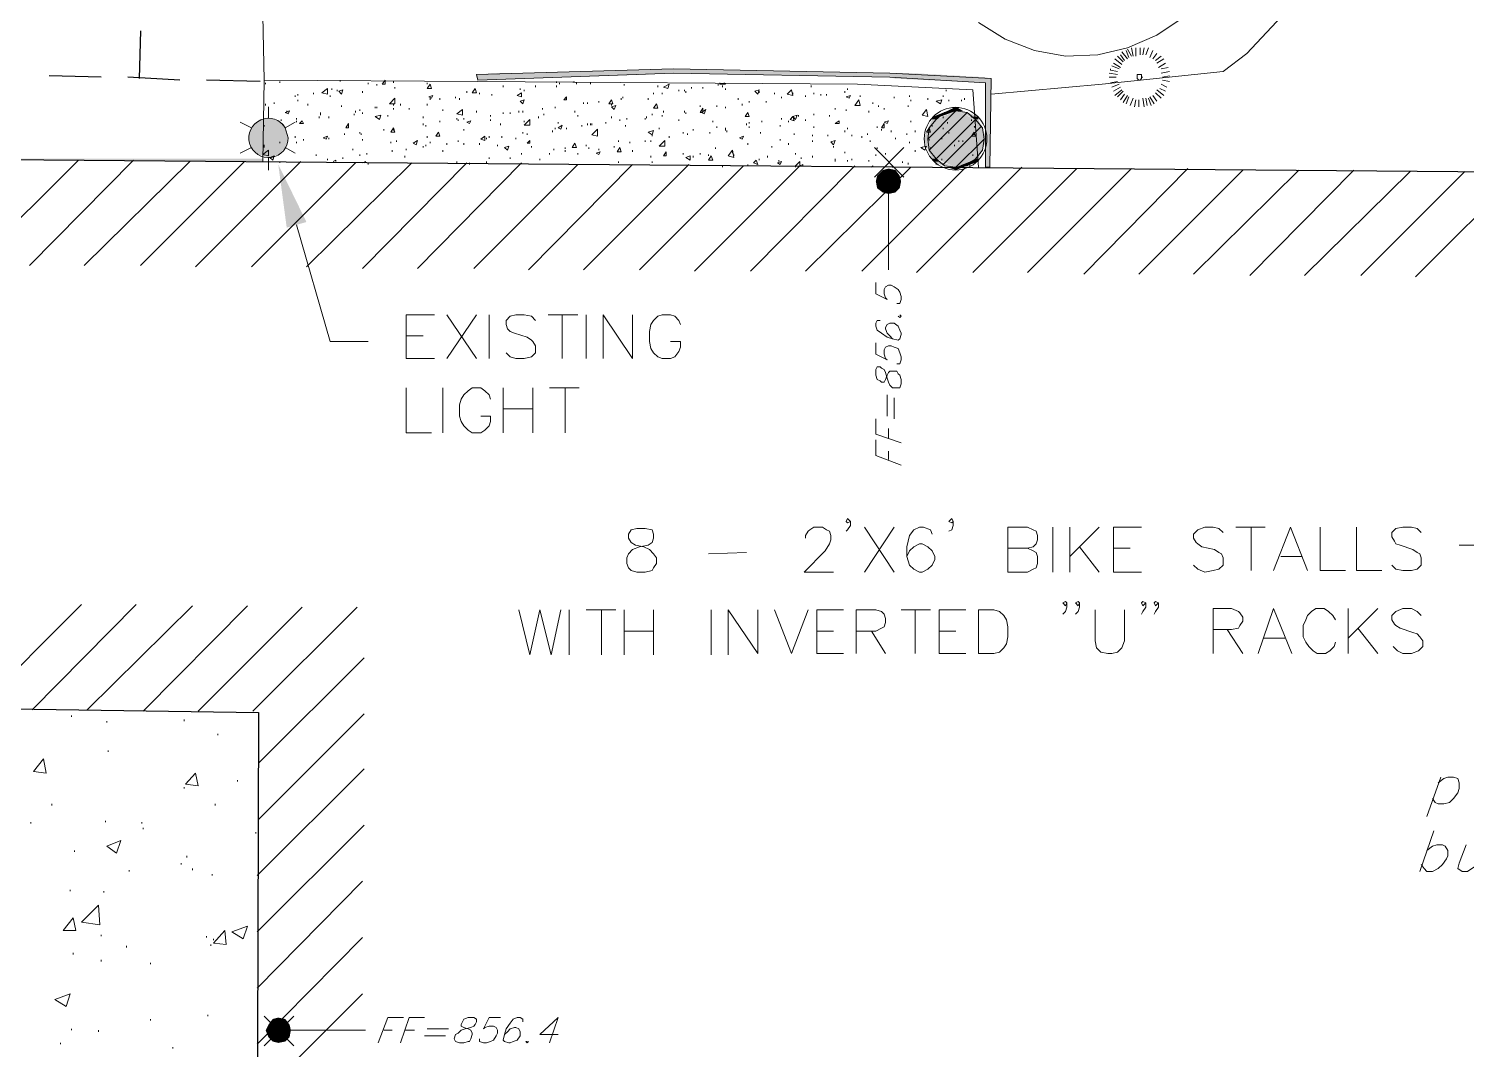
# Model space of a CAD drawing. Header units: inches. Extents: x 10 to 486, y 7 to 426.
# Drawn here: x 248.5 to 316.7, y 175.7 to 224.1 of the extents above; entities that cross this region are included whole.
import ezdxf

# ---------------------------------------------------------------- set-up
doc = ezdxf.new("R2010")
doc.units = ezdxf.units.IN
doc.header["$LTSCALE"] = 3
doc.header["$MEASUREMENT"] = 0
doc.layers.add('PDF_Geometry', color=7, linetype='Continuous', true_color=0x999999)
doc.layers.add('PDF_Solid Fills', color=7, linetype='Continuous')

msp = doc.modelspace()

# ---------------------------------------------------------------- linework, layer by layer
at = {"layer": 'PDF_Geometry', "lineweight": 13}
for points in [[(335.01, 205.35), (338.543, 214.883), (338.077, 222.817), (335.61, 226.817), (330.61, 228.017), (323.477, 226.75), (316.077, 231.083), (311.21, 228.217), (306.277, 222.95), (305.143, 222.083), (299.41, 221.483), (294.143, 221.017)], [(259.543, 228.017), (259.543, 227.817), (259.677, 221.683)], [(293.543, 224.417), (294.81, 223.617), (296.21, 223.083), (297.677, 222.817), (299.21, 222.883), (300.61, 223.217), (302.01, 223.817), (303.21, 224.617)], [(300.343, 223.017), (300.61, 222.683)], [(300.543, 223.083), (300.677, 222.75)], [(300.61, 223.15), (300.81, 222.817)], [(300.81, 223.217), (300.877, 222.817)], [(301.01, 223.217), (301.01, 222.817)], [(301.21, 223.217), (301.21, 222.883)], [(301.41, 223.217), (301.343, 222.883)], [(301.61, 223.217), (301.477, 222.883)], [(301.81, 223.083), (301.677, 222.75)], [(302.01, 222.95), (301.81, 222.683)], [(299.877, 222.35), (300.21, 222.217)], [(299.943, 222.483), (300.277, 222.283)], [(300.01, 222.683), (300.343, 222.417)], [(300.143, 222.817), (300.41, 222.55)], [(300.277, 222.883), (300.477, 222.617)], [(302.21, 222.817), (301.943, 222.617)], [(302.343, 222.683), (302.01, 222.483)], [(302.41, 222.483), (302.077, 222.283)], [(302.543, 222.283), (302.21, 222.217)], [(259.61, 217.817), (259.677, 221.683), (269.81, 221.617), (287.81, 221.483), (293.277, 221.217), (293.543, 217.55)], [(259.743, 221.55), (259.743, 221.483)], [(260.41, 221.617), (260.41, 221.55)], [(264.61, 221.55), (264.61, 221.483)], [(265.81, 221.617), (265.81, 221.55)], [(267.41, 221.55), (267.41, 221.483)], [(273.543, 221.617), (273.543, 221.55)], [(273.677, 221.55), (273.677, 221.483)], [(274.343, 221.617), (274.477, 221.55), (274.477, 221.483)], [(275.143, 221.55), (275.143, 221.483)], [(281.477, 221.55), (281.543, 221.483), (281.277, 221.483), (281.277, 221.55)], [(299.743, 222.017), (300.143, 221.95)], [(299.743, 221.817), (300.077, 221.817)], [(299.81, 222.217), (299.81, 222.15), (300.143, 222.083)], [(299.81, 221.55), (300.143, 221.617)], [(302.61, 222.083), (302.21, 222.017)], [(302.61, 221.883), (302.277, 221.817)], [(302.61, 221.617), (302.277, 221.683)], [(261.143, 220.95), (261.143, 220.883)], [(261.277, 221.017), (261.277, 220.95)], [(262.01, 221.083), (262.01, 221.017)], [(262.81, 220.95), (262.81, 220.883)], [(262.877, 221.283), (262.877, 221.217)], [(263.143, 221.217), (263.143, 221.15)], [(264.343, 221.15), (264.343, 221.083)], [(265.01, 221.483), (265.01, 221.417)], [(265.877, 221.35), (265.877, 221.283)], [(268.743, 220.883), (268.743, 220.817)], [(269.277, 221.15), (269.277, 221.083)], [(269.877, 221.083), (269.877, 221.017)], [(270.477, 221.017), (270.477, 220.95)], [(271.01, 221.417), (271.01, 221.35)], [(271.81, 221.283), (271.81, 221.217)], [(272.01, 221.217), (272.01, 221.15)], [(272.543, 221.417), (272.543, 221.35)], [(273.543, 221.417), (273.543, 221.35)], [(276.677, 220.883), (276.677, 220.817)], [(276.743, 221.483), (276.743, 221.417)], [(278.143, 221.083), (278.143, 221.017)], [(278.343, 221.417), (278.343, 221.35)], [(278.543, 221.083), (278.543, 221.017)], [(279.343, 221.217), (279.343, 221.15)], [(279.61, 221.217), (279.61, 221.15)], [(279.677, 221.15), (279.677, 221.083)], [(279.943, 221.35), (279.943, 221.283)], [(280.477, 221.35), (280.477, 221.283)], [(281.21, 221.483), (281.21, 221.417)], [(281.41, 221.417), (281.41, 221.35)], [(281.543, 221.283), (281.543, 221.217)], [(283.143, 221.15), (283.143, 221.083)], [(283.877, 221.083), (283.877, 221.017)], [(284.21, 220.883), (284.21, 220.817)], [(284.743, 221.083), (284.743, 221.017)], [(285.343, 220.95), (285.343, 220.883)], [(285.61, 221.417), (285.61, 221.35)], [(285.743, 221.083), (285.743, 221.017)], [(286.077, 221.017), (286.077, 220.95)], [(286.343, 221.017), (286.343, 220.95)], [(287.21, 221.15), (287.21, 221.083)], [(287.343, 221.283), (287.343, 221.217)], [(287.943, 220.95), (287.943, 220.883)], [(289.543, 220.883), (289.543, 220.817)], [(290.277, 220.95), (290.277, 220.883)], [(291.877, 220.95), (291.877, 220.883)], [(292.01, 221.217), (292.01, 221.15)], [(299.877, 221.35), (300.21, 221.483)], [(299.943, 221.15), (300.277, 221.35)], [(300.01, 220.95), (300.343, 221.217)], [(300.143, 220.883), (300.41, 221.15)], [(300.277, 220.75), (300.477, 221.017)], [(300.41, 220.617), (300.61, 220.95)], [(300.543, 220.55), (300.677, 220.883)], [(301.877, 220.55), (301.677, 220.883)], [(302.01, 220.683), (301.81, 220.95)], [(302.21, 220.817), (301.943, 221.083)], [(302.343, 220.95), (302.01, 221.217)], [(302.41, 221.15), (302.143, 221.283)], [(302.21, 221.483), (302.477, 221.35)], [(259.743, 220.55), (259.743, 220.483)], [(260.143, 220.617), (260.143, 220.55)], [(260.743, 220.217), (260.743, 220.15)], [(261.277, 220.75), (261.277, 220.683)], [(261.743, 220.55), (261.743, 220.483)], [(263.343, 220.483), (263.343, 220.417)], [(264.01, 220.217), (264.01, 220.15)], [(264.21, 220.283), (264.21, 220.217)], [(264.943, 220.417), (264.943, 220.35)], [(265.01, 220.417), (265.01, 220.35)], [(265.81, 220.55), (265.81, 220.483)], [(265.81, 220.35), (265.81, 220.283)], [(266.143, 220.55), (266.143, 220.483)], [(266.543, 220.35), (266.543, 220.283)], [(267.41, 220.55), (267.41, 220.483)], [(267.543, 220.817), (267.543, 220.75)], [(268.01, 220.817), (268.01, 220.75)], [(268.143, 220.283), (268.143, 220.217)], [(268.943, 220.817), (268.943, 220.75)], [(269.743, 220.217), (269.743, 220.15)], [(271.743, 220.217), (271.743, 220.15)], [(271.943, 220.217), (271.943, 220.15)], [(272.877, 220.35), (272.877, 220.283)], [(273.477, 220.417), (273.477, 220.35)], [(274.41, 220.217), (274.41, 220.15)], [(274.81, 220.617), (274.81, 220.55)], [(275.01, 220.617), (275.01, 220.55)], [(275.543, 220.683), (275.543, 220.617)], [(276.143, 220.55), (276.143, 220.483)], [(276.61, 220.817), (276.61, 220.75)], [(277.877, 220.817), (277.877, 220.75)], [(278.61, 220.217), (278.61, 220.15)], [(279.61, 220.217), (279.61, 220.15)], [(280.343, 220.483), (280.343, 220.417)], [(281.143, 220.483), (281.143, 220.417)], [(281.543, 220.417), (281.543, 220.35)], [(282.143, 220.817), (282.143, 220.75)], [(282.343, 220.55), (282.343, 220.483)], [(282.677, 220.683), (282.677, 220.617)], [(283.477, 220.683), (283.477, 220.617)], [(286.743, 220.35), (286.743, 220.283)], [(287.277, 220.283), (287.277, 220.217)], [(288.343, 220.217), (288.343, 220.15)], [(288.543, 220.617), (288.543, 220.55)], [(288.81, 220.483), (288.81, 220.417)], [(289.077, 220.35), (289.077, 220.283)], [(290.21, 220.483), (290.21, 220.417)], [(290.343, 220.75), (290.343, 220.683)], [(291.143, 220.817), (291.143, 220.75)], [(291.143, 218.883), (292.477, 220.217)], [(292.477, 217.55), (293.81, 218.883), (293.743, 219.417), (293.41, 219.817), (293.01, 220.15), (292.477, 220.217), (291.943, 220.15), (291.543, 219.817), (291.21, 219.417), (291.143, 218.883), (291.21, 218.35), (291.543, 217.95), (291.943, 217.617), (292.477, 217.55), (293.01, 217.617), (293.41, 217.95), (293.743, 218.35), (293.81, 218.883)], [(292.143, 220.75), (292.143, 220.683)], [(292.743, 220.75), (292.743, 220.683)], [(292.877, 220.817), (292.877, 220.75)], [(300.743, 220.483), (300.877, 220.817)], [(300.943, 220.417), (301.01, 220.75)], [(301.143, 220.417), (301.143, 220.75)], [(301.41, 220.417), (301.343, 220.817)], [(301.543, 220.483), (301.477, 220.817)], [(301.743, 220.483), (301.61, 220.817)], [(259.677, 219.55), (259.677, 219.483)], [(260.477, 219.817), (260.477, 219.75)], [(260.543, 219.617), (260.543, 219.55)], [(261.21, 219.883), (261.21, 219.817)], [(261.21, 219.75), (261.21, 219.683)], [(262.277, 219.95), (262.277, 219.883)], [(262.343, 220.15), (262.343, 220.083), (262.343, 220.017)], [(262.743, 219.95), (262.743, 219.883)], [(263.943, 220.083), (263.943, 220.017)], [(264.343, 220.15), (264.343, 220.083)], [(265.543, 220.017), (265.543, 219.95)], [(267.21, 219.95), (267.21, 219.883)], [(267.21, 219.617), (267.21, 219.55)], [(267.343, 219.55), (267.343, 219.483)], [(268.01, 219.75), (268.01, 219.683)], [(268.81, 219.883), (268.81, 219.817)], [(268.877, 219.817), (268.877, 219.75)], [(269.143, 219.883), (269.143, 219.817)], [(270.41, 220.017), (270.41, 219.95)], [(270.41, 219.817), (270.41, 219.75)], [(270.877, 219.617), (270.877, 219.55)], [(271.01, 220.15), (271.01, 220.083)], [(271.343, 220.15), (271.343, 220.083)], [(272.01, 219.75), (272.01, 219.683)], [(272.677, 219.95), (272.677, 219.883)], [(272.943, 220.083), (272.943, 220.017)], [(273.61, 219.683), (273.61, 219.617)], [(274.543, 220.017), (274.543, 219.95)], [(274.743, 219.55), (274.743, 219.483)], [(275.01, 219.617), (275.01, 219.55)], [(275.143, 219.617), (275.143, 219.55)], [(275.21, 219.617), (275.21, 219.55)], [(275.877, 219.683), (275.877, 219.617)], [(276.143, 219.95), (276.143, 219.883)], [(276.543, 219.817), (276.543, 219.75)], [(276.81, 219.55), (276.81, 219.483)], [(276.877, 219.883), (276.877, 219.817)], [(277.743, 219.883), (277.743, 219.817)], [(277.81, 219.95), (277.81, 219.883)], [(278.077, 220.083), (278.077, 220.017)], [(278.543, 220.017), (278.543, 219.95)], [(279.343, 219.817), (279.343, 219.75)], [(279.677, 220.15), (279.677, 220.083)], [(280.943, 219.75), (280.943, 219.683)], [(282.543, 219.617), (282.543, 219.55)], [(282.677, 219.683), (282.677, 219.617)], [(283.277, 219.75), (283.277, 219.683)], [(284.143, 219.55), (284.143, 219.483)], [(284.21, 219.883), (284.21, 219.817)], [(284.543, 219.75), (284.543, 219.683)], [(285.01, 220.017), (285.01, 219.95)], [(285.343, 219.817), (285.343, 219.75)], [(285.743, 220.083), (285.743, 220.017)], [(286.477, 220.017), (286.477, 219.95)], [(290.343, 219.75), (290.343, 219.683)], [(291.21, 218.35), (293.01, 220.15)], [(291.343, 219.55), (291.343, 219.483)], [(291.543, 217.95), (293.41, 219.817)], [(291.877, 219.95), (291.877, 219.883)], [(292.077, 219.683), (292.077, 219.617)], [(293.21, 219.817), (293.21, 219.75)], [(261.143, 219.017), (261.143, 218.95)], [(261.543, 218.883), (261.543, 218.817)], [(263.477, 219.15), (263.477, 219.083)], [(264.21, 219.217), (264.21, 219.15)], [(264.277, 219.15), (264.277, 219.083)], [(264.343, 218.883), (264.343, 218.817)], [(265.343, 219.35), (265.343, 219.283)], [(265.81, 219.35), (265.81, 219.283)], [(265.943, 218.817), (265.943, 218.75)], [(267.41, 219.017), (267.41, 218.95)], [(268.877, 218.817), (268.877, 218.75)], [(269.143, 219.35), (269.143, 219.283)], [(270.21, 218.95), (270.21, 218.883)], [(270.343, 219.017), (270.343, 218.95)], [(270.943, 219.017), (270.943, 218.95)], [(271.61, 218.95), (271.61, 218.883)], [(271.943, 219.217), (271.943, 219.15)], [(272.143, 219.15), (272.143, 219.083)], [(273.343, 219.283), (273.343, 219.217)], [(273.477, 219.417), (273.477, 219.35)], [(274.01, 219.417), (274.01, 219.35)], [(276.477, 218.817), (276.477, 218.75)], [(277.743, 218.817), (277.743, 218.75)], [(278.01, 218.817), (278.01, 218.75)], [(278.077, 219.083), (278.077, 219.017)], [(278.41, 219.417), (278.41, 219.35)], [(278.877, 219.017), (278.877, 218.95)], [(279.543, 219.217), (279.543, 219.15)], [(279.743, 219.15), (279.743, 219.083)], [(280.01, 219.35), (280.01, 219.283)], [(280.81, 219.217), (280.81, 219.15)], [(281.143, 219.483), (281.143, 219.417)], [(281.543, 219.417), (281.543, 219.35), (281.543, 219.283)], [(281.61, 219.283), (281.61, 219.217)], [(282.677, 219.483), (282.677, 219.417)], [(283.21, 219.217), (283.21, 219.15)], [(284.143, 218.883), (284.143, 218.817)], [(284.81, 219.15), (284.81, 219.083)], [(285.677, 219.083), (285.677, 219.017)], [(285.677, 218.817), (285.677, 218.75)], [(285.743, 219.483), (285.743, 219.417)], [(286.41, 219.083), (286.41, 219.017)], [(287.21, 219.283), (287.21, 219.217)], [(287.343, 219.417), (287.343, 219.35)], [(287.543, 219.083), (287.543, 219.017)], [(288.01, 219.017), (288.01, 218.95)], [(288.277, 219.15), (288.277, 219.083)], [(288.41, 218.817), (288.41, 218.75)], [(288.743, 219.483), (288.743, 219.417)], [(288.943, 219.35), (288.943, 219.283)], [(289.41, 219.283), (289.41, 219.217)], [(289.61, 218.95), (289.61, 218.883)], [(290.143, 219.15), (290.143, 219.083)], [(290.543, 219.283), (290.543, 219.217)], [(291.21, 218.883), (291.21, 218.817)], [(291.81, 218.95), (291.81, 218.883)], [(291.877, 217.683), (293.677, 219.483)], [(291.877, 219.417), (291.877, 219.35)], [(292.143, 219.217), (292.143, 219.15)], [(292.61, 218.817), (292.61, 218.75)], [(292.81, 218.817), (292.81, 218.75)], [(293.41, 219.417), (293.343, 219.483), (293.41, 219.483)], [(293.343, 219.15), (293.343, 219.083)], [(259.677, 218.617), (259.677, 218.55), (259.677, 218.483)], [(260.41, 218.75), (260.41, 218.683)], [(261.21, 218.75), (261.21, 218.683)], [(262.143, 218.15), (262.143, 218.083)], [(263.877, 218.417), (263.877, 218.35)], [(264.21, 218.15), (264.21, 218.083)], [(264.543, 218.217), (264.543, 218.15)], [(265.677, 218.75), (265.677, 218.683)], [(265.743, 218.35), (265.743, 218.283)], [(266.41, 218.417), (266.41, 218.35)], [(267.21, 218.55), (267.21, 218.483)], [(267.343, 218.617), (267.343, 218.55)], [(267.543, 218.75), (267.543, 218.683)], [(268.143, 218.35), (268.143, 218.283)], [(268.343, 218.683), (268.343, 218.617)], [(269.143, 218.683), (269.143, 218.617)], [(269.877, 218.683), (269.877, 218.617)], [(270.743, 218.617), (270.743, 218.55)], [(271.877, 218.217), (271.877, 218.15)], [(272.343, 218.55), (272.343, 218.483)], [(273.21, 218.217), (273.21, 218.15)], [(273.41, 218.417), (273.41, 218.35)], [(273.943, 218.483), (273.943, 218.417)], [(273.943, 218.35), (273.943, 218.283)], [(274.543, 218.217), (274.543, 218.15)], [(274.943, 218.617), (274.943, 218.55)], [(275.077, 218.483), (275.077, 218.417)], [(275.543, 218.417), (275.543, 218.35)], [(276.277, 218.55), (276.277, 218.483)], [(277.01, 218.75), (277.01, 218.683)], [(277.143, 218.35), (277.143, 218.283)], [(278.743, 218.283), (278.743, 218.217)], [(279.543, 218.217), (279.543, 218.15)], [(280.343, 218.217), (280.343, 218.15)], [(280.743, 218.15), (280.743, 218.083)], [(281.077, 218.483), (281.077, 218.417)], [(281.877, 218.283), (281.877, 218.217)], [(281.943, 218.15), (281.943, 218.083)], [(282.61, 218.683), (282.61, 218.617)], [(283.743, 218.55), (283.743, 218.483)], [(284.543, 218.683), (284.543, 218.617)], [(284.877, 218.217), (284.877, 218.15)], [(286.677, 218.55), (286.677, 218.483)], [(287.21, 218.283), (287.21, 218.217)], [(288.677, 218.15), (288.677, 218.083)], [(288.743, 218.483), (288.743, 218.417)], [(289.143, 218.217), (289.143, 218.15)], [(290.277, 218.75), (290.277, 218.683)], [(290.543, 218.35), (290.543, 218.283)], [(290.877, 218.483), (290.877, 218.417)], [(291.277, 218.483), (291.277, 218.417)], [(292.41, 218.617), (292.41, 218.55)], [(293.277, 218.15), (293.277, 218.083)], [(260.41, 217.817), (260.41, 217.75)], [(262.943, 217.817), (263.077, 217.883), (263.077, 217.817)], [(263.41, 218.017), (263.41, 217.95)], [(264.343, 217.75), (264.477, 217.817), (264.41, 217.75)], [(264.61, 217.75), (264.61, 217.683)], [(266.343, 218.083), (266.343, 218.017)], [(268.81, 217.817), (268.81, 217.75)], [(269.41, 217.75), (269.41, 217.683)], [(270.21, 217.817), (270.21, 217.75)], [(270.343, 218.017), (270.343, 217.95)], [(271.343, 218.017), (271.343, 217.95)], [(272.743, 217.95), (272.743, 217.883)], [(276.477, 217.817), (276.477, 217.75)], [(278.01, 218.083), (278.01, 218.017)], [(278.077, 217.817), (278.077, 217.75)], [(280.01, 218.083), (280.01, 218.017)], [(281.41, 217.617), (281.41, 217.55)], [(282.61, 217.683), (282.61, 217.617)], [(283.143, 217.95), (283.143, 217.883)], [(283.543, 218.083), (283.543, 218.017)], [(284.077, 217.883), (284.077, 217.817)], [(284.877, 217.55), (284.877, 217.617), (285.077, 217.817), (285.077, 217.617), (285.21, 217.683), (285.21, 217.617)], [(285.143, 218.017), (285.143, 217.95)], [(285.677, 218.083), (285.677, 218.017)], [(286.743, 217.95), (286.743, 217.883), (286.743, 217.817)], [(287.343, 217.883), (287.343, 217.817)], [(287.543, 217.95), (287.543, 217.883)], [(288.343, 217.883), (288.343, 217.817)], [(288.477, 217.55), (288.543, 217.617), (288.543, 217.55)], [(289.943, 217.817), (289.943, 217.75)], [(290.21, 217.75), (290.21, 217.683)], [(291.543, 217.75), (291.543, 217.683)], [(291.81, 217.95), (291.81, 217.883)], [(293.143, 217.683), (293.143, 217.617)], [(250.543, 191.55), (250.543, 191.483)], [(252.21, 191.283), (252.21, 191.217)], [(255.877, 191.35), (255.877, 191.283)], [(257.477, 190.683), (257.477, 190.617)], [(252.277, 189.883), (252.277, 189.817)], [(255.877, 188.15), (255.877, 188.083)], [(258.41, 188.483), (258.41, 188.417)], [(249.61, 187.35), (249.61, 187.283)], [(257.343, 187.35), (257.343, 187.283)], [(248.61, 186.483), (248.61, 186.417)], [(252.143, 186.55), (252.143, 186.483)], [(253.877, 186.483), (253.877, 186.417)], [(253.943, 186.217), (253.943, 186.15)], [(259.277, 186.017), (259.277, 185.95)], [(250.677, 185.15), (250.677, 185.083)], [(256.01, 184.883), (256.01, 184.817)], [(253.277, 184.217), (253.277, 184.15)], [(255.743, 184.55), (255.743, 184.483)], [(256.277, 184.283), (256.277, 184.217)], [(257.21, 184.017), (257.21, 183.95)], [(250.477, 183.283), (250.477, 183.217)], [(252.077, 183.217), (252.077, 183.15)], [(251.943, 181.15), (251.943, 181.083)], [(256.943, 181.083), (256.943, 181.017)], [(257.143, 180.683), (257.143, 180.617)], [(257.277, 180.95), (257.277, 180.883)], [(250.61, 180.283), (250.61, 180.217)], [(253.143, 180.617), (253.143, 180.55)], [(251.943, 179.95), (251.943, 179.883)], [(254.277, 179.817), (254.277, 179.75)], [(257.01, 177.35), (257.01, 177.283)], [(250.543, 176.683), (250.543, 176.617)], [(251.81, 176.617), (251.81, 176.55)], [(254.277, 177.15), (254.277, 177.083)], [(250.01, 176.017), (250.01, 175.95)], [(255.343, 175.817), (255.343, 175.75)]]:
    msp.add_lwpolyline(points, dxfattribs=at)
at = {"layer": 'PDF_Geometry', "color": 7, "lineweight": 25}
for points in [[(253.81, 224.017), (253.743, 221.75)], [(251.943, 221.817), (249.477, 221.883)], [(255.677, 221.683), (253.21, 221.817)], [(259.477, 221.617), (256.943, 221.683)], [(288.61, 217.083), (290.01, 218.483)], [(288.61, 218.483), (290.01, 217.083)], [(152.277, 43.883), (328.277, 42.017), (328.81, 111.083), (332.81, 111.083), (332.943, 123.083), (328.943, 123.15), (329.677, 217.217), (241.543, 217.95), (241.277, 191.95), (259.41, 191.683), (259.343, 170.617), (289.41, 170.55), (289.277, 158.55), (169.01, 159.55)], [(259.677, 175.883), (261.077, 177.283)], [(259.677, 177.283), (261.077, 175.883)]]:
    msp.add_lwpolyline(points, dxfattribs=at)
at = {"layer": 'PDF_Geometry', "lineweight": 13}
for points in [[(263.277, 221.617), (263.277, 221.683)], [(265.41, 221.683), (265.41, 221.483), (265.277, 221.483)], [(301.343, 221.817), (301.277, 221.817), (301.277, 221.95), (301.077, 221.95), (301.077, 221.75), (301.143, 221.683), (301.21, 221.683), (301.277, 221.75), (301.277, 221.817)], [(262.677, 221.017), (262.41, 221.083), (262.677, 221.283)], [(263.41, 221.217), (263.343, 221.017), (263.21, 221.15)], [(267.543, 221.483), (267.61, 221.283), (267.41, 221.283)], [(267.677, 220.95), (267.61, 220.817), (267.477, 220.883)], [(269.677, 221.283), (269.743, 221.083), (269.543, 221.083)], [(271.877, 221.083), (271.877, 220.883), (271.677, 220.95)], [(274.01, 220.883), (274.01, 220.75), (273.877, 220.75)], [(278.877, 221.483), (278.81, 221.283), (278.61, 221.35)], [(283.143, 221.217), (283.077, 221.017), (282.943, 221.15)], [(284.743, 220.95), (284.477, 221.017), (284.677, 221.217)], [(287.477, 220.95), (287.41, 220.817), (287.277, 220.883)], [(260.877, 220.217), (260.81, 220.083), (260.677, 220.15)], [(265.877, 220.55), (265.61, 220.55), (265.877, 220.817)], [(269.077, 220.017), (268.81, 220.083), (269.077, 220.283)], [(272.01, 220.75), (271.943, 220.55), (271.81, 220.683)], [(276.143, 220.75), (276.21, 220.55), (276.01, 220.55)], [(276.343, 220.483), (276.277, 220.283), (276.143, 220.417)], [(278.277, 220.55), (278.343, 220.35), (278.143, 220.35)], [(280.477, 220.35), (280.477, 220.15), (280.343, 220.15)], [(280.61, 220.283), (280.543, 220.083), (280.41, 220.15)], [(287.943, 220.483), (287.677, 220.483), (287.877, 220.75)], [(291.143, 219.95), (290.877, 220.017), (291.077, 220.283)], [(291.81, 220.75), (291.743, 220.55), (291.543, 220.683)], [(261.477, 219.75), (261.543, 219.617), (261.343, 219.617)], [(263.677, 219.617), (263.677, 219.417), (263.543, 219.417)], [(265.21, 220.017), (265.143, 219.817), (264.943, 219.95)], [(269.477, 219.75), (269.41, 219.617), (269.277, 219.683)], [(272.277, 219.55), (272.01, 219.55), (272.277, 219.817)], [(273.81, 219.55), (273.743, 219.35), (273.61, 219.417)], [(282.61, 220.15), (282.677, 219.95), (282.477, 219.95)], [(284.743, 219.95), (284.81, 219.75), (284.61, 219.817)], [(284.943, 220.017), (284.877, 219.817), (284.743, 219.95)], [(286.943, 219.75), (286.943, 219.617), (286.743, 219.617)], [(289.077, 219.617), (289.077, 219.417), (288.943, 219.417)], [(289.277, 219.75), (289.21, 219.617), (289.077, 219.683)], [(262.677, 219.017), (262.61, 218.883), (262.477, 218.95)], [(262.743, 218.883), (262.743, 218.95)], [(265.81, 219.417), (265.877, 219.217), (265.677, 219.217)], [(266.943, 218.817), (266.877, 218.617), (266.743, 218.683)], [(267.943, 219.217), (268.01, 219.017), (267.81, 219.017)], [(270.143, 219.017), (270.143, 218.817), (269.943, 218.883)], [(272.277, 218.817), (272.277, 218.683), (272.143, 218.683)], [(275.477, 219.017), (275.21, 219.083), (275.477, 219.35)], [(278.143, 219.283), (278.077, 219.083), (277.877, 219.217)], [(278.677, 218.55), (278.41, 218.55), (278.677, 218.817)], [(282.41, 219.017), (282.343, 218.883), (282.21, 218.95)], [(286.743, 218.817), (286.677, 218.617), (286.543, 218.75)], [(291.21, 219.417), (291.277, 219.217), (291.077, 219.217)], [(293.343, 219.217), (293.41, 219.017), (293.21, 219.017)], [(259.877, 218.083), (259.61, 218.15), (259.877, 218.35)], [(271.277, 218.55), (271.21, 218.35), (271.077, 218.483)], [(274.41, 218.683), (274.477, 218.483), (274.277, 218.483)], [(275.61, 218.283), (275.543, 218.15), (275.41, 218.217)], [(276.543, 218.483), (276.61, 218.283), (276.41, 218.283)], [(278.743, 218.283), (278.743, 218.083), (278.61, 218.083)], [(281.943, 218.017), (281.677, 218.083), (281.877, 218.35)], [(291.077, 218.55), (291.01, 218.35), (290.81, 218.483)], [(260.143, 218.083), (260.077, 217.883), (259.943, 218.017)], [(262.677, 217.883), (262.677, 217.95)], [(279.877, 218.083), (279.877, 217.883), (279.677, 218.017)], [(280.877, 218.083), (280.943, 217.883), (280.743, 217.883)], [(283.01, 217.883), (283.077, 217.683), (282.877, 217.75)], [(284.21, 217.817), (284.143, 217.683), (284.01, 217.75)], [(249.21, 189.483), (249.343, 188.817), (248.743, 188.883)], [(256.41, 188.817), (256.543, 188.217), (255.943, 188.283)], [(252.877, 185.617), (252.677, 185.017), (252.21, 185.35)], [(251.877, 181.617), (251.01, 181.75), (251.81, 182.55)], [(250.61, 181.95), (250.743, 181.35), (250.143, 181.35)], [(257.81, 181.35), (257.877, 180.683), (257.277, 180.75)], [(258.877, 181.55), (258.677, 180.95), (258.143, 181.283)], [(250.477, 178.35), (250.277, 177.75), (249.743, 178.083)]]:
    msp.add_lwpolyline(points, close=True, dxfattribs=at)
at = {"layer": 'PDF_Geometry', "color": 9, "lineweight": 13, "true_color": 0xbbbbbb}
msp.add_lwpolyline([(293.877, 217.55), (293.877, 221.55), (289.343, 221.817), (279.077, 222.017), (269.81, 221.683), (269.743, 221.95), (279.077, 222.217), (289.343, 222.017), (294.143, 221.75), (294.077, 217.55)], close=True, dxfattribs=at)
at = {"layer": 'PDF_Geometry', "color": 7, "lineweight": 13}
for points in [[(259.877, 219.883), (259.877, 220.417)], [(259.077, 219.417), (258.543, 219.683)], [(259.077, 218.483), (258.543, 218.217)], [(260.677, 218.483), (261.143, 218.217)], [(259.877, 218.017), (259.877, 217.417)], [(261.21, 214.817), (262.81, 209.283), (264.61, 209.283)], [(267.743, 208.483), (266.41, 208.483), (266.41, 210.55), (267.743, 210.55)], [(268.343, 208.483), (269.743, 210.55)], [(268.343, 210.55), (269.743, 208.483)], [(270.343, 208.483), (270.343, 210.55)], [(272.543, 210.283), (272.343, 210.483), (272.01, 210.55), (271.61, 210.55), (271.343, 210.483), (271.143, 210.283), (271.143, 210.083), (271.21, 209.883), (271.343, 209.75), (271.543, 209.683), (272.143, 209.483), (272.343, 209.35), (272.41, 209.283), (272.543, 209.083), (272.543, 208.75), (272.343, 208.55), (272.01, 208.483), (271.61, 208.483), (271.343, 208.55), (271.143, 208.75)], [(273.143, 210.55), (274.543, 210.55)], [(273.81, 210.55), (273.81, 208.483)], [(274.943, 208.483), (274.943, 210.55)], [(275.743, 208.483), (275.743, 210.55), (277.143, 208.483), (277.143, 210.55)], [(279.41, 210.083), (279.343, 210.283), (279.143, 210.483), (278.943, 210.55), (278.543, 210.55), (278.343, 210.483), (278.143, 210.283), (278.01, 210.083), (277.943, 209.75), (277.943, 209.283), (278.01, 208.95), (278.143, 208.75), (278.343, 208.55), (278.543, 208.483), (278.943, 208.483), (279.143, 208.55), (279.343, 208.817), (279.41, 209.017), (279.41, 209.283), (278.943, 209.283)], [(266.41, 209.55), (267.21, 209.55)], [(266.41, 207.083), (266.41, 204.95), (267.61, 204.95)], [(268.143, 204.95), (268.143, 207.083)], [(270.41, 206.55), (270.343, 206.75), (270.143, 206.95), (269.943, 207.083), (269.543, 207.083), (269.343, 206.95), (269.143, 206.75), (269.01, 206.55), (268.943, 206.283), (268.943, 205.75), (269.01, 205.483), (269.143, 205.283), (269.343, 205.083), (269.543, 204.95), (269.943, 204.95), (270.143, 205.083), (270.343, 205.283), (270.41, 205.483), (270.41, 205.75), (269.943, 205.75)], [(271.01, 204.95), (271.01, 207.083)], [(272.41, 207.083), (272.41, 204.95)], [(273.21, 207.083), (274.61, 207.083)], [(273.943, 207.083), (273.943, 204.95)], [(271.01, 206.083), (272.41, 206.083)], [(285.343, 199.95), (285.343, 200.083), (285.477, 200.283), (285.543, 200.35), (285.743, 200.483), (286.143, 200.483), (286.343, 200.35), (286.477, 200.283), (286.543, 200.083), (286.543, 199.883), (286.477, 199.683), (286.277, 199.35), (285.277, 198.35), (286.677, 198.35)], [(287.477, 200.75), (287.343, 200.683), (287.277, 200.75), (287.343, 200.883), (287.477, 200.75), (287.477, 200.55), (287.343, 200.35), (287.277, 200.283)], [(288.143, 198.35), (289.543, 200.483)], [(288.143, 200.483), (289.543, 198.35)], [(291.343, 200.15), (291.277, 200.35), (290.943, 200.483), (290.743, 200.483), (290.477, 200.35), (290.277, 200.083), (290.143, 199.55), (290.143, 199.083), (290.277, 198.683), (290.477, 198.483), (290.743, 198.35), (290.877, 198.35), (291.143, 198.483), (291.343, 198.683), (291.477, 198.95), (291.477, 199.083), (291.343, 199.35), (291.143, 199.55), (290.877, 199.683), (290.743, 199.683), (290.477, 199.55), (290.277, 199.35), (290.143, 199.083)], [(292.343, 200.75), (292.277, 200.683), (292.143, 200.75), (292.277, 200.883), (292.343, 200.75), (292.343, 200.55), (292.277, 200.35), (292.143, 200.283)], [(295.877, 199.483), (296.143, 199.35), (296.277, 199.283), (296.343, 199.083), (296.343, 198.75), (296.277, 198.55), (296.143, 198.483), (295.877, 198.35), (294.943, 198.35), (294.943, 200.483), (295.877, 200.483), (296.143, 200.35), (296.277, 200.283), (296.343, 200.083), (296.343, 199.883), (296.277, 199.683), (296.143, 199.55), (295.877, 199.483), (294.943, 199.483)], [(297.077, 198.35), (297.077, 200.483)], [(297.877, 198.35), (297.877, 200.483)], [(299.277, 200.483), (297.877, 199.083)], [(301.277, 198.35), (299.943, 198.35), (299.943, 200.483), (301.277, 200.483)], [(305.143, 200.217), (304.943, 200.417), (304.677, 200.483), (304.277, 200.483), (303.943, 200.35), (303.743, 200.15), (303.743, 199.95), (303.877, 199.75), (303.943, 199.683), (304.143, 199.55), (304.743, 199.417), (304.943, 199.283), (305.077, 199.217), (305.143, 199.017), (305.143, 198.683), (304.943, 198.483), (304.677, 198.417), (304.277, 198.35), (303.943, 198.483), (303.743, 198.683)], [(305.743, 200.483), (307.143, 200.483)], [(306.477, 200.483), (306.477, 198.417)], [(307.543, 198.417), (308.343, 200.483), (309.143, 198.417)], [(309.743, 200.483), (309.743, 198.417), (310.943, 198.417)], [(311.477, 200.483), (311.477, 198.417), (312.677, 198.417)], [(314.543, 200.217), (314.343, 200.417), (314.077, 200.483), (313.677, 200.483), (313.343, 200.417), (313.143, 200.217), (313.143, 200.017), (313.277, 199.817), (313.343, 199.683), (313.543, 199.617), (314.143, 199.417), (314.343, 199.283), (314.477, 199.217), (314.543, 199.017), (314.543, 198.683), (314.343, 198.483), (314.077, 198.417), (313.677, 198.417), (313.343, 198.483), (313.143, 198.683)], [(280.743, 199.217), (282.543, 199.283)], [(298.343, 199.55), (299.277, 198.35)], [(299.943, 199.483), (300.743, 199.483)], [(307.877, 199.083), (308.877, 199.083)], [(335.677, 196.55), (319.943, 199.617), (316.343, 199.617)], [(271.743, 196.55), (272.277, 194.417), (272.743, 196.55), (273.277, 194.417), (273.743, 196.55)], [(274.143, 194.417), (274.143, 196.55)], [(274.943, 196.55), (276.343, 196.55)], [(275.677, 196.55), (275.677, 194.417)], [(276.743, 194.417), (276.743, 196.55)], [(278.143, 196.55), (278.143, 194.417)], [(280.877, 194.417), (280.877, 196.55)], [(281.677, 194.417), (281.677, 196.55), (283.077, 194.483), (283.077, 196.55)], [(283.877, 196.55), (284.677, 194.483), (285.477, 196.55)], [(287.143, 194.483), (285.877, 194.483), (285.877, 196.55), (287.143, 196.55)], [(287.743, 194.483), (287.743, 196.55), (288.677, 196.55), (288.943, 196.483), (289.077, 196.35), (289.143, 196.15), (289.143, 195.95), (289.077, 195.75), (288.943, 195.683), (288.677, 195.55), (287.743, 195.55)], [(289.877, 196.55), (291.277, 196.55)], [(290.543, 196.55), (290.543, 194.483)], [(292.943, 194.483), (291.677, 194.483), (291.677, 196.55), (292.943, 196.55)], [(297.743, 196.883), (297.677, 196.75), (297.543, 196.883), (297.677, 196.95), (297.743, 196.883), (297.743, 196.683), (297.677, 196.483), (297.543, 196.35)], [(298.343, 196.883), (298.277, 196.75), (298.143, 196.883), (298.277, 196.95), (298.343, 196.883), (298.343, 196.683), (298.277, 196.483), (298.143, 196.35)], [(299.077, 196.55), (299.077, 195.083), (299.143, 194.75), (299.343, 194.55), (299.677, 194.483), (299.877, 194.483), (300.143, 194.55), (300.343, 194.75), (300.477, 195.083), (300.477, 196.55)], [(301.477, 196.883), (301.343, 196.75), (301.277, 196.883), (301.343, 196.95), (301.477, 196.883), (301.477, 196.683), (301.343, 196.483), (301.277, 196.35)], [(302.077, 196.883), (301.943, 196.75), (301.877, 196.883), (301.943, 196.95), (302.077, 196.883), (302.077, 196.683), (301.943, 196.483), (301.877, 196.35)], [(304.677, 194.483), (304.677, 196.617), (305.543, 196.617), (305.877, 196.483), (305.943, 196.417), (306.077, 196.217), (306.077, 196.017), (305.943, 195.817), (305.877, 195.683), (305.543, 195.617), (304.677, 195.617)], [(306.81, 194.483), (307.543, 196.617), (308.41, 194.483)], [(310.477, 196.083), (310.343, 196.283), (310.143, 196.483), (309.943, 196.617), (309.543, 196.617), (309.343, 196.483), (309.143, 196.283), (309.077, 196.083), (308.943, 195.817), (308.943, 195.283), (309.077, 195.017), (309.21, 194.817), (309.41, 194.617), (309.61, 194.483), (310.01, 194.483), (310.21, 194.617), (310.41, 194.817), (310.477, 195.017)], [(311.077, 194.483), (311.077, 196.617)], [(312.477, 196.617), (311.077, 195.217)], [(314.543, 196.283), (314.343, 196.483), (314.077, 196.617), (313.677, 196.617), (313.343, 196.483), (313.143, 196.283), (313.143, 196.083), (313.277, 195.883), (313.343, 195.817), (313.543, 195.683), (314.143, 195.483), (314.343, 195.417), (314.477, 195.283), (314.61, 195.083), (314.61, 194.817), (314.41, 194.617), (314.077, 194.483), (313.677, 194.483), (313.41, 194.617), (313.21, 194.817)], [(311.543, 195.683), (312.477, 194.483)], [(276.743, 195.55), (278.143, 195.55)], [(285.877, 195.55), (286.677, 195.55)], [(288.477, 195.55), (289.143, 194.483)], [(291.677, 195.55), (292.477, 195.55)], [(305.343, 195.617), (306.077, 194.483)], [(307.077, 195.217), (308.077, 195.217)]]:
    msp.add_lwpolyline(points, dxfattribs=at)
msp.add_lwpolyline([(261.143, 219.683), (260.677, 219.417), (260.81, 218.95, -7.540345), (260.677, 219.417)], format="xyb", dxfattribs=at)
at = {"layer": 'PDF_Geometry', "color": 9, "lineweight": 13, "true_color": 0xbbbbbb}
for points in [[(241.41, 208.483), (250.877, 217.883)], [(248.543, 212.883), (253.477, 217.883)], [(251.143, 212.883), (256.143, 217.817)], [(253.81, 212.883), (258.743, 217.817)], [(256.41, 212.817), (261.41, 217.817)], [(259.077, 212.817), (264.01, 217.75)], [(261.677, 212.817), (266.677, 217.75)], [(264.343, 212.75), (269.277, 217.75)], [(266.943, 212.75), (271.877, 217.75)], [(269.61, 212.75), (274.543, 217.683)], [(272.21, 212.683), (277.143, 217.683)], [(274.81, 212.683), (279.81, 217.683)], [(277.477, 212.683), (282.41, 217.617)], [(280.077, 212.617), (285.077, 217.617)], [(282.743, 212.617), (287.677, 217.617)], [(285.343, 212.617), (290.343, 217.55)], [(288.01, 212.617), (292.943, 217.55)], [(290.61, 212.55), (295.61, 217.55)], [(293.277, 212.55), (298.21, 217.483)], [(295.877, 212.55), (300.81, 217.483)], [(298.543, 212.483), (303.477, 217.483)], [(301.143, 212.483), (306.077, 217.417)], [(303.743, 212.483), (308.743, 217.417)], [(306.41, 212.417), (311.343, 217.417)], [(309.01, 212.417), (314.01, 217.35)], [(311.677, 212.417), (316.61, 217.35)], [(314.277, 212.35), (319.277, 217.35)], [(246.077, 191.883), (251.01, 196.817)], [(248.677, 191.817), (253.61, 196.817)], [(251.277, 191.817), (256.277, 196.75)], [(253.943, 191.75), (258.877, 196.75)], [(256.543, 191.75), (261.477, 196.683)], [(259.143, 191.75), (264.077, 196.683)], [(259.41, 189.283), (264.41, 194.283)], [(259.41, 186.617), (264.41, 191.617)], [(259.343, 183.95), (264.41, 189.017)], [(259.343, 181.283), (264.41, 186.35)], [(259.343, 178.617), (264.343, 183.683)], [(259.343, 175.95), (264.343, 181.017)], [(259.343, 173.35), (264.343, 178.35)]]:
    msp.add_lwpolyline(points, dxfattribs=at)
at = {"layer": 'PDF_Geometry', "color": 7, "lineweight": 9}
for points in [[(289.277, 216.283), (289.277, 212.683)], [(288.677, 212.083), (288.677, 211.55), (289.21, 211.283), (289.143, 211.35), (289.077, 211.55), (289.077, 211.75), (289.143, 211.883), (289.277, 211.95), (289.41, 211.95), (289.543, 211.883), (289.743, 211.75), (289.81, 211.617), (289.877, 211.417), (289.877, 211.283), (289.81, 211.083), (289.677, 211.083)], [(288.877, 210.283), (288.743, 210.283), (288.677, 210.15), (288.677, 210.017), (288.743, 209.817), (288.943, 209.683), (289.21, 209.483), (289.477, 209.417), (289.743, 209.35), (289.81, 209.417), (289.877, 209.617), (289.877, 209.683), (289.81, 209.817), (289.743, 210.017), (289.543, 210.15), (289.343, 210.15), (289.21, 210.083), (289.143, 209.95), (289.143, 209.883), (289.21, 209.683), (289.343, 209.55), (289.477, 209.417)], [(289.743, 210.483), (289.81, 210.417), (289.877, 210.483), (289.81, 210.55)], [(288.677, 209.217), (288.677, 208.683), (289.21, 208.417), (289.143, 208.483), (289.077, 208.683), (289.077, 208.883), (289.143, 209.017), (289.277, 209.083), (289.41, 209.083), (289.543, 209.017), (289.743, 208.95), (289.81, 208.75), (289.877, 208.55), (289.877, 208.417), (289.81, 208.217), (289.677, 208.217)], [(289.21, 205.75), (289.21, 206.75)], [(289.543, 205.617), (289.543, 206.617)], [(289.877, 204.483), (288.677, 204.883), (288.677, 205.617)], [(289.877, 203.417), (288.677, 203.883), (288.677, 204.617)], [(289.277, 204.683), (289.277, 205.15)], [(289.277, 203.683), (289.277, 204.083)], [(260.943, 176.617), (264.477, 176.617)], [(265.077, 176.017), (265.543, 177.217), (266.277, 177.217)], [(265.343, 176.617), (265.743, 176.617)], [(266.143, 176.017), (266.543, 177.217), (267.277, 177.217)], [(266.343, 176.617), (266.81, 176.617)], [(267.41, 176.683), (268.41, 176.683)], [(270.877, 177.217), (270.343, 177.217), (270.077, 176.683), (270.143, 176.75), (270.343, 176.817), (270.543, 176.817), (270.677, 176.75), (270.743, 176.617), (270.743, 176.483), (270.677, 176.35), (270.543, 176.15), (270.41, 176.083), (270.21, 176.017), (270.077, 176.017), (269.877, 176.083), (269.877, 176.217)], [(271.943, 177.017), (271.943, 177.15), (271.81, 177.217), (271.677, 177.217), (271.477, 177.15), (271.343, 176.95), (271.143, 176.683), (271.077, 176.417), (271.01, 176.15), (271.077, 176.083), (271.277, 176.017), (271.343, 176.017), (271.477, 176.083), (271.677, 176.15), (271.81, 176.35), (271.81, 176.55), (271.743, 176.683), (271.61, 176.75), (271.543, 176.75), (271.343, 176.683), (271.21, 176.55), (271.077, 176.417)], [(273.21, 176.017), (273.61, 177.217), (272.743, 176.417), (273.61, 176.417)], [(267.277, 176.35), (268.277, 176.35)], [(272.143, 176.083), (272.077, 176.083), (272.143, 176.017), (272.21, 176.083)]]:
    msp.add_lwpolyline(points, dxfattribs=at)
for points in [[(288.677, 207.683), (288.743, 207.483), (288.877, 207.417), (288.943, 207.35), (289.077, 207.35), (289.143, 207.483), (289.21, 207.683), (289.277, 207.817), (289.343, 207.883), (289.677, 207.883), (289.743, 207.75), (289.81, 207.683), (289.877, 207.483), (289.877, 207.283), (289.81, 207.083), (289.477, 207.083), (289.343, 207.217), (289.277, 207.35), (289.21, 207.55), (289.143, 207.817), (289.077, 207.95), (288.943, 208.017), (288.877, 208.083), (288.743, 208.083), (288.677, 207.95)], [(269.343, 177.217), (269.143, 177.15), (269.077, 177.017), (269.01, 176.883), (269.01, 176.817), (269.143, 176.75), (269.343, 176.683), (269.477, 176.617), (269.543, 176.483), (269.543, 176.417), (269.477, 176.217), (269.41, 176.083), (269.343, 176.083), (269.143, 176.017), (268.943, 176.017), (268.743, 176.083), (268.677, 176.217), (268.743, 176.417), (268.877, 176.483), (269.01, 176.617), (269.21, 176.683), (269.477, 176.75), (269.61, 176.817), (269.677, 176.883), (269.743, 177.017), (269.743, 177.15), (269.61, 177.217)]]:
    msp.add_lwpolyline(points, close=True, dxfattribs=at)
at = {"layer": 'PDF_Geometry', "color": 7, "lineweight": 13}
for points in [[(277.343, 200.417), (277.077, 200.35), (276.943, 200.15), (276.943, 199.95), (277.077, 199.75), (277.277, 199.617), (277.677, 199.55), (277.943, 199.417), (278.143, 199.217), (278.277, 199.017), (278.277, 198.75), (278.143, 198.55), (278.077, 198.417), (277.743, 198.35), (277.343, 198.35), (277.077, 198.417), (276.943, 198.55), (276.877, 198.75), (276.877, 199.017), (276.943, 199.217), (277.143, 199.417), (277.477, 199.55), (277.877, 199.617), (278.077, 199.75), (278.143, 199.95), (278.143, 200.15), (278.077, 200.35), (277.743, 200.417)], [(293.543, 194.483), (293.543, 196.55), (294.277, 196.55), (294.543, 196.483), (294.743, 196.283), (294.877, 196.083), (294.943, 195.75), (294.943, 195.283), (294.877, 194.95), (294.743, 194.75), (294.543, 194.55), (294.277, 194.483)]]:
    msp.add_lwpolyline(points, close=True, dxfattribs=at)
at = {"layer": 'PDF_Geometry', "color": 8, "lineweight": 13, "true_color": 0x767676}
for points in [[(315.477, 188.617), (314.81, 186.75)], [(315.343, 188.35), (315.61, 188.55), (315.81, 188.617), (316.077, 188.617), (316.277, 188.55), (316.343, 188.35), (316.343, 188.083), (316.277, 187.883), (316.077, 187.617), (315.877, 187.417), (315.61, 187.35), (315.343, 187.35), (315.21, 187.417), (315.077, 187.617)], [(314.477, 184.15), (315.143, 186.083)], [(314.81, 185.15), (315.077, 185.35), (315.277, 185.417), (315.543, 185.417), (315.677, 185.35), (315.81, 185.15), (315.81, 184.883), (315.743, 184.75), (315.543, 184.483), (315.343, 184.283), (315.077, 184.15), (314.81, 184.15), (314.677, 184.283), (314.543, 184.483)], [(316.677, 185.417), (316.343, 184.55), (316.277, 184.283), (316.477, 184.15), (316.743, 184.15), (316.943, 184.283), (317.343, 184.55)]]:
    msp.add_lwpolyline(points, dxfattribs=at)
at = {"layer": 'PDF_Geometry', "lineweight": 13}
msp.add_circle((292.459, 218.9), 1.484, dxfattribs=at)
at = {"layer": 'PDF_Solid Fills', "color": 253, "lineweight": 13, "true_color": 0x999999, "transparency": 33554559}
for points in [[(270.81, 222.017), (269.743, 221.95), (278.01, 221.95)], [(269.743, 221.95), (269.81, 221.75), (272.143, 221.75)], [(269.743, 221.95), (278.01, 221.95), (272.143, 221.75)], [(269.81, 221.75), (272.143, 221.75), (269.81, 221.683)], [(270.81, 222.017), (279.077, 222.017), (278.01, 221.95)], [(279.077, 222.217), (272.543, 222.017), (289.343, 222.017)], [(279.077, 222.017), (289.343, 221.817), (293.877, 221.817)], [(279.077, 222.017), (290.277, 222.017), (293.877, 221.817)], [(289.343, 221.817), (289.61, 221.75), (294.143, 221.75)], [(289.343, 221.817), (293.877, 221.817), (294.143, 221.75)], [(289.61, 221.75), (293.877, 221.55), (294.143, 221.55)], [(289.61, 221.75), (294.143, 221.75), (294.143, 221.55)], [(293.877, 221.55), (293.877, 217.55), (294.077, 217.55)], [(293.877, 221.55), (294.143, 221.55), (294.077, 217.55)], [(292.077, 220.217), (291.41, 219.95), (291.743, 219.95)], [(292.077, 220.217), (292.477, 220.217), (291.743, 219.95)], [(292.477, 220.417), (292.077, 220.217), (292.81, 220.217)], [(292.477, 220.217), (293.143, 219.95), (293.543, 219.95)], [(292.477, 220.217), (292.81, 220.217), (293.543, 219.95)], [(291.343, 219.817), (290.943, 218.883), (291.143, 218.883)], [(291.343, 219.817), (291.543, 219.817), (291.143, 218.883)], [(291.41, 219.95), (291.343, 219.817), (291.543, 219.817)], [(291.41, 219.95), (291.743, 219.95), (291.543, 219.817)], [(293.143, 219.95), (293.41, 219.817), (293.543, 219.817)], [(293.143, 219.95), (293.543, 219.95), (293.543, 219.817)], [(293.41, 219.817), (293.81, 218.883), (293.943, 218.883)], [(293.41, 219.817), (293.543, 219.817), (293.943, 218.883)], [(290.943, 218.883), (291.343, 217.95), (291.543, 217.95)], [(290.943, 218.883), (291.143, 218.883), (291.543, 217.95)], [(293.81, 218.883), (293.41, 217.95), (293.543, 217.95)], [(293.81, 218.883), (293.943, 218.883), (293.543, 217.95)], [(291.343, 217.95), (291.41, 217.817), (291.743, 217.817)], [(291.343, 217.95), (291.543, 217.95), (291.743, 217.817)], [(291.41, 217.817), (292.077, 217.55), (292.477, 217.55)], [(291.41, 217.817), (291.743, 217.817), (292.477, 217.55)], [(292.077, 217.55), (292.81, 217.55), (292.477, 217.417)], [(293.143, 217.817), (292.477, 217.55), (292.81, 217.55)], [(293.143, 217.817), (293.543, 217.817), (292.81, 217.55)], [(293.41, 217.95), (293.143, 217.817), (293.543, 217.817)], [(293.41, 217.95), (293.543, 217.95), (293.543, 217.817)]]:
    msp.add_solid(points, dxfattribs=at)
at = {"layer": 'PDF_Solid Fills', "color": 7, "lineweight": 13, "true_color": 0xfafafa, "transparency": 33554559}
for points in [[(292.477, 220.217), (291.543, 219.817), (293.41, 219.817)], [(259.41, 219.75), (259.077, 219.417), (260.677, 219.417)], [(259.877, 219.883), (259.41, 219.75), (260.343, 219.75)], [(259.41, 219.75), (260.343, 219.75), (260.677, 219.417)], [(291.543, 219.817), (291.143, 218.883), (293.81, 218.883)], [(291.543, 219.817), (293.41, 219.817), (293.81, 218.883)], [(259.077, 219.417), (258.943, 218.95), (260.81, 218.95)], [(258.943, 218.95), (259.077, 218.483), (260.677, 218.483)], [(258.943, 218.95), (260.81, 218.95), (260.677, 218.483)], [(259.077, 219.417), (260.677, 219.417), (260.81, 218.95)], [(291.143, 218.883), (291.543, 217.95), (293.41, 217.95)], [(291.143, 218.883), (293.81, 218.883), (293.41, 217.95)], [(259.077, 218.483), (259.41, 218.15), (260.343, 218.15)], [(259.077, 218.483), (260.677, 218.483), (260.343, 218.15)], [(259.41, 218.15), (260.343, 218.15), (259.877, 218.017)], [(291.543, 217.95), (293.41, 217.95), (292.477, 217.55)]]:
    msp.add_solid(points, dxfattribs=at)
at = {"layer": 'PDF_Solid Fills', "color": 254, "lineweight": 5, "true_color": 0xdcdcdc, "transparency": 33554559}
msp.add_solid([(241.543, 217.95), (259.61, 217.95), (259.61, 217.817)], dxfattribs=at)
at = {"layer": 'PDF_Solid Fills', "lineweight": 13, "transparency": 33554559}
msp.add_solid([(260.743, 214.683), (260.343, 217.683), (261.677, 214.95)], dxfattribs=at)
at = {"layer": 'PDF_Solid Fills', "lineweight": 9, "transparency": 33554559}
for points in [[(289.277, 217.483), (289.01, 217.417), (289.277, 216.883)], [(289.61, 217.417), (289.277, 217.483), (289.277, 216.883)], [(288.743, 217.15), (288.677, 216.883), (289.277, 216.883)], [(288.677, 216.883), (288.743, 216.55), (289.277, 216.883)], [(289.01, 217.417), (288.743, 217.15), (289.277, 216.883)], [(288.743, 216.55), (289.01, 216.35), (289.277, 216.883)], [(289.01, 216.35), (289.277, 216.283), (289.277, 216.883)], [(289.81, 217.15), (289.61, 217.417), (289.277, 216.883)], [(289.877, 216.883), (289.81, 217.15), (289.277, 216.883)], [(289.277, 216.283), (289.61, 216.35), (289.277, 216.883)], [(289.61, 216.35), (289.81, 216.55), (289.277, 216.883)], [(289.81, 216.55), (289.877, 216.883), (289.277, 216.883)], [(259.877, 176.883), (259.743, 176.617), (260.343, 176.617)], [(259.743, 176.617), (259.877, 176.283), (260.343, 176.617)], [(260.077, 177.15), (259.877, 176.883), (260.343, 176.617)], [(259.877, 176.283), (260.077, 176.083), (260.343, 176.617)], [(260.343, 177.217), (260.077, 177.15), (260.343, 176.617)], [(260.077, 176.083), (260.343, 176.017), (260.343, 176.617)], [(260.677, 177.15), (260.343, 177.217), (260.343, 176.617)], [(260.877, 176.883), (260.677, 177.15), (260.343, 176.617)], [(260.943, 176.617), (260.877, 176.883), (260.343, 176.617)], [(260.343, 176.017), (260.677, 176.083), (260.343, 176.617)], [(260.677, 176.083), (260.877, 176.283), (260.343, 176.617)], [(260.877, 176.283), (260.943, 176.617), (260.343, 176.617)]]:
    msp.add_solid(points, dxfattribs=at)

doc.saveas('drawing.dxf')
